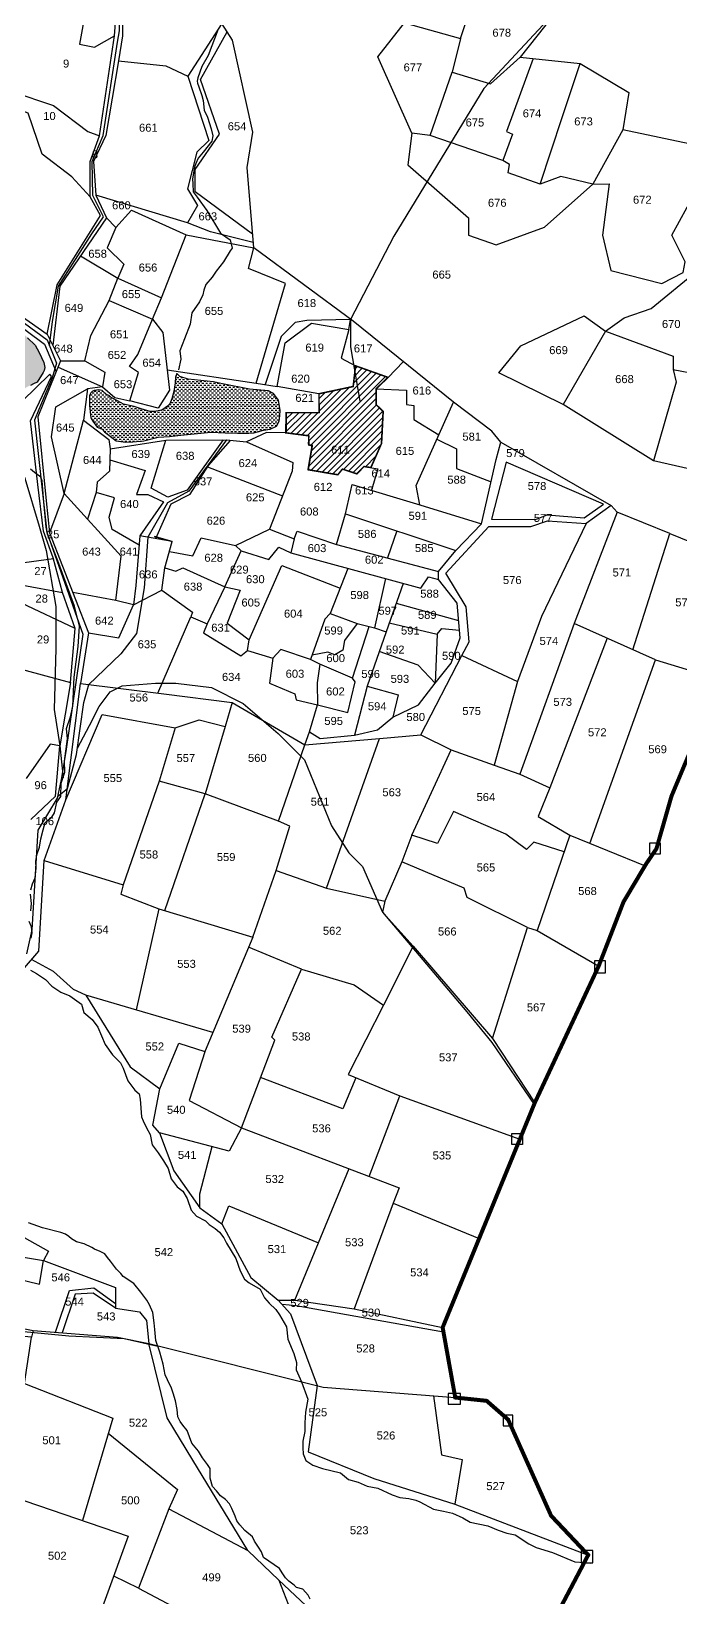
# Model space of a CAD drawing. Header units: inches. Extents: x 201585 to 225365, y 1598878 to 1613111.
# Drawn here: x 209492 to 210791, y 1607936 to 1611067 of the extents above; entities that cross this region are included whole.
import ezdxf

# ---------------------------------------------------------------- set-up
doc = ezdxf.new("R2010")
doc.units = ezdxf.units.IN
doc.header["$LTSCALE"] = 15
doc.header["$MEASUREMENT"] = 0
doc.linetypes.add('DASHED2', pattern=[0.375, 0.25, -0.125])
for name, color, linetype in [('PLOT', 7, 'Continuous'), ('PLOTS NO', 7, 'Continuous'), ('ROAD', 1, 'Continuous'), ('ROADS', 1, 'Continuous'), ('STREAM', 4, 'Continuous'), ('TANKS', 4, 'Continuous'), ('VILLAGE BOUNDARY STONES', 1, 'Continuous'), ('VILLAGE BOUNDRY', 5, 'Continuous')]:
    doc.layers.add(name, color=color, linetype=linetype)
doc.styles.get("Standard").update_dxf_attribs({"font": 'arial.ttf'})
pattern_1 = [(0.05631, (209817.5645, 1606556.82), (3.8457085, 3.8532744), [3.849493, -3.849493])]

msp = doc.modelspace()

# ---------------------------------------------------------------- hatches: boundary and pattern name
at = {"layer": 'ROAD'}
h = msp.add_hatch(dxfattribs=at)
h.set_pattern_fill('ANSI31', color=30, scale=71.857208, angle=0.056305179)
h.paths.add_polyline_path([(210205.4, 1610375.7), (210140.4, 1610398.8), (210135.6, 1610357.5), (210067.2, 1610343), (210067.3, 1610305.2), (210001.4, 1610305.1), (210001, 1610264.9), (210046.7, 1610259), (210046.8, 1610240.7), (210053.6, 1610239.6), (210045.4, 1610191.2), (210104.9, 1610181.1), (210114.1, 1610192.4), (210143.1, 1610182.9), (210157.2, 1610197.6), (210171.2, 1610195.4), (210192.5, 1610243.9), (210195.7, 1610307.5), (210181.7, 1610321.2), (210181.7, 1610353.1)])
at = {"layer": 'TANKS'}
h = msp.add_hatch(dxfattribs=at)
h.set_pattern_fill('DASH', color=256, scale=30.795946, angle=0.0563)
h.set_pattern_definition(pattern_1)
h.paths.add_polyline_path([(209361.9, 1610552.7), (209383.8, 1610531.1), (209391.8, 1610521.9), (209397.9, 1610517), (209423.5, 1610500.7), (209448.8, 1610480.9), (209476.7, 1610462.7), (209484.4, 1610455), (209499.4, 1610440.2), (209507.9, 1610425.4), (209517, 1610405.5), (209518.9, 1610395.6), (209517.7, 1610389.6), (209515.6, 1610385.8), (209503.5, 1610365.9), (209496.6, 1610362.9), (209490, 1610359.8), (209482.6, 1610356), (209471.6, 1610348.3), (209465, 1610345.8), (209457, 1610345.2), (209425.1, 1610339.7), (209402, 1610346.3), (209380.6, 1610351.5), (209358.3, 1610364.9), (209340.6, 1610378.1), (209327.1, 1610403.4), (209313.3, 1610432.2), (209306.4, 1610450), (209307.2, 1610478), (209308.6, 1610496.2), (209315.1, 1610508.8), (209323.4, 1610520.9), (209341.8, 1610541.4), (209349, 1610546.6), (209353.9, 1610550.5)])
h.paths.add_polyline_path([(209263.1, 1610493.6), (209270.7, 1610500.7), (209281.9, 1610513.3), (209288.6, 1610528.2), (209291.4, 1610544.5), (209291.2, 1610574.4), (209288.4, 1610584.1), (209283.1, 1610596), (209271.6, 1610609.9), (209259.6, 1610622.2), (209233, 1610639.1), (209205.6, 1610656.1), (209179.2, 1610672.3), (209156.6, 1610684.4), (209096.6, 1610714.4), (209064.3, 1610735), (209026, 1610756.7), (209003.8, 1610770.6), (208980.7, 1610786.9), (208969.9, 1610794.1), (208961.1, 1610796.7), (208951.2, 1610796.2), (208940.1, 1610793.9), (208934.3, 1610789.7), (208932.7, 1610786), (208931.7, 1610779.1), (208932.8, 1610767.7), (208936.3, 1610760.3), (208941.1, 1610752.5), (208945.1, 1610746), (208957.4, 1610726.4), (208964.7, 1610716.3), (208978.5, 1610709.8), (208983.9, 1610707), (208994.3, 1610705.9), (209007.6, 1610705.1), (209028.4, 1610706.2), (209060.9, 1610704), (209077.8, 1610700.1), (209097.8, 1610684), (209111.4, 1610665.5), (209127.2, 1610642.7), (209144.8, 1610622.5), (209151.3, 1610607), (209153.8, 1610585.9), (209153, 1610560.3), (209152.5, 1610545.9), (209157.3, 1610530.4), (209159.3, 1610527.3), (209164.1, 1610515.9), (209176.5, 1610506.9), (209183.5, 1610503.2), (209197.4, 1610499), (209219.9, 1610497.6), (209229.8, 1610497.1), (209249, 1610496)])
h.paths.add_polyline_path([(208859.2, 1610863.5), (208854.8, 1610848), (208860.6, 1610834.4), (208867.6, 1610818.1), (208871.7, 1610810.1), (208879, 1610802.3), (208891.1, 1610794.4), (208901.4, 1610792), (208917.2, 1610798.8), (208922.1, 1610815.2), (208923.5, 1610825.5), (208916.8, 1610832.3), (208895.5, 1610844.2), (208880.6, 1610855.6), (208872.2, 1610862)])
h = msp.add_hatch(dxfattribs=at)
h.set_pattern_fill('DASH', color=256, scale=30.795946, angle=0.0563)
h.set_pattern_definition(pattern_1)
h.paths.add_polyline_path([(209633.5, 1610349.5), (209627.2, 1610351.1), (209617.7, 1610349.7), (209613.6, 1610347.7), (209611, 1610344.7), (209608.3, 1610339.7), (209608.5, 1610321.7), (209608.5, 1610319.2), (209611.1, 1610294.7), (209615.2, 1610288.5), (209623.4, 1610276.5), (209633.7, 1610272.1), (209638.6, 1610266.9), (209661.5, 1610249.1), (209680.6, 1610246.5), (209694.8, 1610246.7), (209717.3, 1610248.9), (209745.8, 1610256.5), (209768.6, 1610257.8), (209790.8, 1610260.4), (209811, 1610262.3), (209851.1, 1610266), (209879.6, 1610265), (209904.1, 1610264.5), (209926.7, 1610264.5), (209936.8, 1610265.1), (209956.3, 1610270.1), (209969.4, 1610272.5), (209982.1, 1610278.5), (209987.9, 1610288.5), (209989.2, 1610299.3), (209989.9, 1610309.8), (209986.5, 1610330), (209976.2, 1610343.2), (209966.2, 1610348.9), (209928.3, 1610352.1), (209874, 1610362.8), (209856.3, 1610366.7), (209805.4, 1610371.9), (209789.1, 1610377.2), (209783.3, 1610383.2), (209780.1, 1610376.1), (209779.9, 1610364.8), (209777, 1610347.2), (209773.3, 1610333), (209769.1, 1610322.9), (209764.1, 1610317.9), (209752.9, 1610310.5), (209737.4, 1610307.3), (209729.7, 1610307.3), (209711.8, 1610312.8), (209697.9, 1610317.3), (209676.2, 1610322.5), (209671.8, 1610324.9), (209653, 1610335), (209652, 1610335.1), (209648.4, 1610338.8), (209642.6, 1610341.6)])

# ---------------------------------------------------------------- linework, layer by layer
at = {"layer": 'PLOT'}
for points in [[(209523.7, 1610462), (209543.4, 1610560.9), (209630.6, 1610699.6), (209609.6, 1610736.6), (209609.5, 1610807.6), (209628.5, 1610858.8), (209658.6, 1611058.7), (209671.7, 1611230.4)], [(209684.6, 1611209.8), (209674.5, 1611128.1), (209674.6, 1611058.8), (209666.2, 1611008.6), (209641.3, 1610859.4), (209616.5, 1610807.1), (209620.8, 1610739.8), (209642.3, 1610694.7), (209549.3, 1610558.1), (209535, 1610439.6)], [(209501.7, 1611147.7), (209602.5, 1611118.9), (209588.1, 1611041.7), (209618.5, 1611036.1), (209658.6, 1611058.7)], [(210350.3, 1611052.9), (210374.9, 1611126.8), (210551.7, 1611119), (210469.9, 1611016)], [(209463.6, 1611063.5), (209464.9, 1611034.6), (209474.7, 1611032.2), (209452.8, 1610946.9), (209536.6, 1610919.2), (209605.3, 1610867.5), (209628.5, 1610858.8)], [(209873.1, 1611083.3), (209805.3, 1610978), (209847.2, 1610849.3), (209822.7, 1610825.7), (209804.3, 1610752.8), (209824.6, 1610719.5), (209804.2, 1610684.9)], [(209934.5, 1610662), (209819.7, 1610746.7), (209819.6, 1610791.5), (209868.6, 1610861.6), (209830.6, 1610971.3), (209883.7, 1611066.5)], [(210039.1, 1609641), (210048.1, 1609667.1), (210069.6, 1609653.8), (210138.3, 1609660.6), (210184.4, 1609670.9), (210215, 1609696.5), (210266, 1609720.9), (210299.3, 1609764.6), (210331.6, 1609804.7), (210349.8, 1609854.9), (210343.5, 1609924.5), (210306.5, 1609971.7), (210306.5, 1609987.4), (210340.8, 1610029.7), (210392.3, 1610082.8), (210421.4, 1610211.3), (210431.2, 1610246.2), (210413.2, 1610268.1), (210336.4, 1610326.2), (210135.3, 1610488), (209936.7, 1610635), (209923.6, 1610795), (209935, 1610865.6), (209894.3, 1611049.8), (209873.1, 1611083.3)], [(210252.9, 1610864), (210184.9, 1611016.3), (210238.2, 1611084.8), (210350.3, 1611052.9), (210333.3, 1610985.9)], [(209666.2, 1611008.6), (209761.2, 1610998.3), (209805.3, 1610978)], [(210289.3, 1610859.5), (210333.3, 1610985.9), (210410.5, 1610962.6), (210469.9, 1611016), (210589.8, 1611003.5)], [(210495.8, 1611013.3), (210442.2, 1610867), (210454.5, 1610861.6), (210435.2, 1610809.5)], [(210615.1, 1610762.3), (210550.9, 1610777.2), (210509.7, 1610762.1), (210553.8, 1610895.1), (210589.8, 1611003.5), (210687.2, 1610945.2), (210674.8, 1610870.4)], [(209609.6, 1610736.6), (209573, 1610776.8), (209513.5, 1610821.8), (209485.5, 1610904.1), (209383.6, 1610942.3)], [(210509.7, 1610762.1), (210445.5, 1610784.4), (210448.6, 1610801.6), (210435.2, 1610809.5), (210289.3, 1610859.5), (210252.9, 1610864), (210245.1, 1610800.5), (210366.2, 1610694.6), (210366.2, 1610660.2), (210421.5, 1610641), (210518.5, 1610675.8), (210615.1, 1610762.3)], [(210820.5, 1610839.7), (210674.8, 1610870.4), (210615.1, 1610762.3), (210647.7, 1610762.8), (210634.6, 1610660.3), (210651, 1610589.4), (210752.7, 1610563.2), (210795.4, 1610585.3), (210799.9, 1610606.9), (210772.7, 1610660), (210818.9, 1610743.7), (210845.3, 1610833.9)], [(209935.9, 1610645.6), (209850.5, 1610666.9), (209804.2, 1610684.9), (209620.8, 1610739.8)], [(209158.1, 1610701.9), (209277.7, 1610631.4), (209354.4, 1610580.4), (209523.7, 1610462), (209550.5, 1610408.5), (209504.8, 1610296.9), (209521.6, 1610129), (209528, 1610065.3), (209606, 1609865.3), (209590.6, 1609764.1)], [(209642.3, 1610694.7), (209660.9, 1610675.4), (209692.4, 1610710.1), (209801.6, 1610661)], [(209550.5, 1610408.5), (209599.1, 1610409.1), (209610.8, 1610459.7), (209647.5, 1610529.3), (209734, 1610492.2), (209752.2, 1610534.7), (209801.6, 1610661), (209936.7, 1610635)], [(209660.9, 1610675.4), (209643.7, 1610634.6), (209676.8, 1610602.1), (209665.2, 1610574.1)], [(209763.4, 1610391), (209941.4, 1610364), (210000.2, 1610563.4), (209926.4, 1610593.5), (209936.7, 1610635)], [(209590.5, 1610618.7), (209665.2, 1610574.1), (209752.2, 1610534.7)], [(209344.7, 1610570.5), (209518.6, 1610442.4), (209541.6, 1610386.7)], [(209647.5, 1610529.3), (209665.2, 1610574.1)], [(210640.5, 1610468.2), (210677.8, 1610495.1), (210731.9, 1610513.1), (210824.1, 1610589.2)], [(209599.1, 1610409.1), (209639.3, 1610386.2), (209634.1, 1610357.1), (209659.2, 1610335.8), (209689, 1610328.8), (209706.5, 1610385.4), (209688.6, 1610397.2), (209705.1, 1610421.6), (209734, 1610492.2)], [(209734, 1610492.2), (209754.7, 1610465.6), (209768.2, 1610350.4), (209745.4, 1610314.5), (209689, 1610328.8)], [(209941.4, 1610364), (209983.7, 1610357.6), (209999.4, 1610444.9), (210052, 1610484.3), (210127.2, 1610471.7), (210130.5, 1610491.5)], [(210127.2, 1610471.7), (210111.8, 1610414.2), (210140.4, 1610398.8), (210205.4, 1610375.7), (210235.8, 1610407.1)], [(210897.9, 1610172.1), (210736.6, 1610209.1), (210555.7, 1610321.2), (210427, 1610384.7), (210470.9, 1610438.9), (210597.7, 1610498.7), (210640.5, 1610468.2), (210775.7, 1610418.2), (210775.7, 1610391.6), (210873, 1610373)], [(210640.5, 1610468.2), (210555.7, 1610321.2)], [(209579.4, 1609873.9), (209554.6, 1609945.7), (209535.8, 1610015.3), (209516.3, 1610068.5), (209505.3, 1610161.4), (209490.2, 1610288.6), (209532.1, 1610377.8), (209529, 1610382.4), (209473.7, 1610327.9), (209418, 1610318.3), (209335.3, 1610346.2)], [(209545.4, 1610396), (209634.1, 1610357.1), (209604.3, 1610352.9)], [(210140.4, 1610398.8), (210135.6, 1610357.5), (210067.2, 1610343), (209983.7, 1610357.6)], [(210171.2, 1610195.4), (210192.5, 1610243.9), (210195.7, 1610307.5), (210181.7, 1610321.2), (210181.7, 1610353.1), (210205.4, 1610375.7)], [(210775.7, 1610391.6), (210781.9, 1610366), (210736.6, 1610209.1)], [(209557.5, 1610143.4), (209532.6, 1610256.9), (209540.7, 1610317), (209604.3, 1610352.9), (209596.2, 1610290.3), (209647.3, 1610251.3), (209649.4, 1610233.2), (209760.8, 1610250.5), (209882.1, 1610250.6), (209922.3, 1610246.9), (210015.1, 1610205.9), (210013.3, 1610188), (209968.1, 1610072.1), (210017.6, 1610052.8), (210023.7, 1610068.3), (210102.4, 1610042), (210120.6, 1610102.8), (210133.6, 1610161.8), (210269.1, 1610120.8), (210261.4, 1610159.5), (210336.4, 1610326.2)], [(210067.2, 1610343), (210067.3, 1610305.2), (210001.4, 1610305.1), (210001.4, 1610264.9), (209962, 1610265.3), (209922.3, 1610246.9)], [(210181.7, 1610353.1), (210242.5, 1610350.4), (210242.5, 1610321.8), (210256.9, 1610319.2), (210256.9, 1610291.8), (210307, 1610261)], [(209557.5, 1610143.4), (209596.2, 1610290.3)], [(209875.8, 1610250.6), (209803.4, 1610150.6), (209765.1, 1610136.6), (209731.7, 1610154.1), (209760.8, 1610250.5)], [(209741.3, 1610053.4), (209771.7, 1610123), (209809.7, 1610142.3), (209846.4, 1610199.7), (209890.3, 1610249.8)], [(210001.4, 1610264.9), (210046.7, 1610259), (210045.9, 1610243.1), (210053.4, 1610238.4), (210045.4, 1610191.2), (210104.9, 1610181.1), (210114.1, 1610192.4), (210143.1, 1610182.9), (210157.2, 1610197.6), (210185.2, 1610193.2), (210172.2, 1610150.1)], [(210303.1, 1610252.1), (210342.2, 1610233.2), (210342.2, 1610193.5), (210411.3, 1610166.7)], [(209649.4, 1610233.2), (209648.3, 1610188.2), (209623.7, 1610166.2), (209621.6, 1610145.4)], [(210431.2, 1610246.2), (210651.4, 1610119.6)], [(209648.9, 1610210.7), (209719.6, 1610189.5), (209702, 1610141.8), (209724.9, 1610141.7), (209756.4, 1610126.7), (209709.1, 1610059.2)], [(209844.6, 1610197), (209994, 1610138.7)], [(210441.5, 1610206.4), (210412.2, 1610092.3), (210500.2, 1610091.8), (210523.7, 1610100.8), (210597.9, 1610094.7), (210636.3, 1610122), (210441.5, 1610206.4)], [(209661.2, 1609929.5), (209671.8, 1610018.3), (209557.5, 1610143.4), (209528, 1610065.3)], [(209707.7, 1610040.3), (209653.6, 1610071.4), (209647.7, 1610096.3), (209658.6, 1610135), (209621.6, 1610145.4), (209604.3, 1610092.2)], [(210120.6, 1610102.8), (210340.8, 1610029.7)], [(210269.1, 1610120.8), (210392.3, 1610082.8)], [(210663.8, 1610106), (210651.4, 1610119.6), (210601.6, 1610083.8), (210512.4, 1609897.7), (210464.2, 1609767.6), (210417.9, 1609600.6)], [(210768.7, 1610063.7), (210663.8, 1610106), (210577.9, 1609883.7)], [(210695.1, 1609831.3), (210768.7, 1610063.7), (210836.4, 1610036.4), (210911.4, 1610099)], [(209900, 1610039.9), (209968.1, 1610072.1)], [(210222.8, 1610068.9), (210204.4, 1610014.7)], [(210353.2, 1609820.1), (210367.3, 1609847.4), (210361.5, 1609917.3), (210321.2, 1609984.5), (210407.2, 1610077.7), (210491.1, 1610077.8), (210524.3, 1610089), (210601.6, 1610083.8)], [(209759, 1609995.3), (209773.5, 1610047.7), (209738.5, 1610057.4), (209773.5, 1610047.7), (209709.1, 1610059.2), (209701.3, 1609959.4), (209696.2, 1609920.9)], [(209768.1, 1610028), (209814.8, 1610018.7), (209831.5, 1610054.7), (209900, 1610039.9), (209911.4, 1610028.9)], [(209879.3, 1609957.2), (209911.4, 1610028.9), (209966.8, 1610011.8), (209986.8, 1610036.3), (210010.9, 1610025.1)], [(210017.6, 1610052.8), (210010.9, 1610025.1), (210270.9, 1609954.2), (210286.5, 1609976.9), (210306.5, 1609971.7)], [(210102.4, 1610042), (210306.5, 1609987.4)], [(209477.7, 1610005.9), (209536.2, 1610013.5)], [(209924.3, 1609830), (209927.5, 1609851), (209992.9, 1609999.8), (210109.4, 1609954.5)], [(209753, 1609950.5), (209759, 1609995.3), (209781.2, 1609988.3), (209795.3, 1609994.9), (209879.3, 1609957.2), (209843.7, 1609883)], [(210124.8, 1609994), (210089.6, 1609903.5), (210078.8, 1609892.6), (210050.3, 1609811.9)], [(210200.3, 1609973.4), (210178.1, 1609875)], [(209474.8, 1609960.2), (209554.6, 1609945.7)], [(209606, 1609865.3), (209666.9, 1609854.8), (209696.2, 1609920.9), (209661.2, 1609929.5), (209574.8, 1609945.4)], [(209696.2, 1609920.9), (209753, 1609950.5), (209814.1, 1609906.7), (209810.9, 1609897.1)], [(209879.3, 1609957.2), (209909.6, 1609950.1), (209883.6, 1609884.3), (209927.5, 1609851)], [(210235.6, 1609963.8), (210201.7, 1609867.4), (210163.5, 1609758.5), (210138.3, 1609660.6)], [(209570.6, 1609765.7), (209579.4, 1609873.9), (209472.4, 1609924.1), (209460.3, 1609881), (209448.3, 1609798.6)], [(210221.7, 1609924.2), (210346.6, 1609889.7)], [(209745.2, 1609744.6), (209810.9, 1609897.1), (209843.7, 1609883), (209836.1, 1609865.3), (209910.9, 1609819), (209924.3, 1609830), (209975.2, 1609814.6)], [(210143.7, 1609884), (210118.3, 1609850.1), (210115.2, 1609830.5), (210099, 1609821.1), (210084.9, 1609826.3), (210053.3, 1609820.4)], [(210089.6, 1609903.5), (210143.7, 1609884), (210178.1, 1609875), (210201.5, 1609866.8)], [(210134.4, 1609774.7), (210167.6, 1609877.7)], [(210207.9, 1609884.9), (210303.8, 1609862.2), (210312.7, 1609873.6), (210348.4, 1609870.3)], [(210740.2, 1609811.2), (210577.9, 1609883.7), (210468.8, 1609582.5)], [(209261.8, 1609848.9), (209570.6, 1609765.7), (209549.3, 1609639.3), (209529.5, 1609642.6), (209481.4, 1609574.2)], [(210303.8, 1609862.2), (210299.3, 1609764.6)], [(210643.8, 1609854.3), (210529, 1609555.4)], [(210069.1, 1609802.3), (210050.3, 1609811.9), (209991.1, 1609832), (209975.2, 1609814.6), (209968, 1609764.3), (210018.7, 1609743.3), (210021.5, 1609731.4), (210064.4, 1609721.5)], [(210299.3, 1609764.6), (210265.6, 1609800.4), (210187.8, 1609827.8)], [(210271.1, 1609661.2), (210353.2, 1609820.1), (210464.2, 1609767.6)], [(210609, 1609444.3), (210740.2, 1609811.2), (210856.4, 1609776.1)], [(210048.1, 1609667.1), (210064.4, 1609721.5), (210124.8, 1609706.1), (210139.3, 1609767), (210134.4, 1609774.7), (210069.1, 1609802.3), (210063.5, 1609765.2), (210064.4, 1609721.5)], [(209561.2, 1609531.5), (209590.6, 1609764.1), (209756.7, 1609743.1), (209893.8, 1609725.8), (209879.7, 1609677.6)], [(210163.5, 1609758.5), (210225.9, 1609741.3), (210215, 1609696.5)], [(209893.8, 1609725.8), (210039.1, 1609641)], [(209517.8, 1609409.7), (209561.2, 1609531.5), (209633.6, 1609701.9), (209779.9, 1609675.2), (209747.9, 1609568.5), (209675.4, 1609361.6)], [(209779.9, 1609675.2), (209827.6, 1609691.5), (209879.7, 1609677.6), (209839.4, 1609543.1)], [(210082.6, 1609354.7), (210188, 1609653.6), (210271.1, 1609661.2), (210331.6, 1609631.3), (210417.9, 1609600.6), (210468.8, 1609582.5), (210529, 1609555.4), (210505.3, 1609498.1), (210568.7, 1609460.7), (210719.3, 1609399.5)], [(209491.2, 1609491.9), (209540.6, 1609538.5), (209549.3, 1609639.3)], [(209986, 1609488.4), (210039.1, 1609641), (210188, 1609653.6)], [(210557.3, 1609427.2), (210496.8, 1609446.6), (210482.3, 1609431.8), (210441, 1609462.4), (210336, 1609508.2), (210304, 1609443.8), (210253.1, 1609460.6), (210331.6, 1609631.3)], [(209759, 1609310), (209839.4, 1609543.1), (209747.9, 1609568.5)], [(209934.7, 1609256.8), (209981.8, 1609390.2), (210009.1, 1609478.9), (209986, 1609488.4), (209839.4, 1609543.1)], [(210253.1, 1609460.6), (210232.8, 1609407.6)], [(210568.7, 1609460.7), (210503.8, 1609269.8)], [(209244.6, 1608559.2), (209249.6, 1608625.8), (209256.8, 1608752.1), (209400, 1609105.4), (209506.7, 1609228.9), (209517.8, 1609409.7), (209675.4, 1609361.6), (209671.2, 1609342.8), (209746.7, 1609313.7), (209934.7, 1609256.8), (209839.4, 1609029.3), (209807.7, 1608930.2), (209912.1, 1608875.7), (209887.9, 1608829.2), (209748.5, 1608865.8), (209735, 1608880.9), (209748.7, 1608953.6), (209787, 1609044.8), (209839, 1609028.2)], [(210484.2, 1609276), (210363.3, 1609336.2), (210357.3, 1609354.5), (210232.8, 1609407.6), (210199, 1609328.5)], [(209981.8, 1609390.2), (210082.6, 1609354.7), (210199.2, 1609328.5), (210194, 1609306.9), (210255.5, 1609238.5), (210196, 1609120.6)], [(209746.7, 1609313.7), (209701.9, 1609111.3)], [(210414.1, 1609054), (210484.2, 1609276), (210503.8, 1609269.8), (210626.7, 1609199.1)], [(209912.1, 1608875.7), (209978.8, 1609051.1), (209972.9, 1609057), (210032.2, 1609192.6), (209926.4, 1609237)], [(210255.5, 1609238.5), (210414.1, 1609054), (210498.9, 1608925.7)], [(209854.9, 1609066.5), (209600.8, 1609141), (209576.2, 1609152.1), (209536.1, 1609188), (209492.1, 1609212)], [(210032.2, 1609192.6), (210137.5, 1609161.7), (210196, 1609120.6), (210125.7, 1608982), (210228.8, 1608939.5)], [(209600.8, 1609141), (209689.9, 1608997.5), (209748.7, 1608953.6)], [(210140.8, 1608975.8), (210114.9, 1608913.4), (209950.2, 1608976)], [(210167.9, 1608778.5), (210228.8, 1608939.5), (210469.1, 1608853.2)], [(209912.1, 1608875.7), (210227.3, 1608756), (210215.6, 1608725.1), (210387.7, 1608654.6)], [(209748.5, 1608865.8), (209776.8, 1608789.7), (209829.2, 1608715.6), (209872.9, 1608684), (209931.3, 1608576.7), (209985.6, 1608531.4), (210010.4, 1608503.9), (210063.7, 1608360.3)], [(209829.2, 1608715.6), (209829.2, 1608743.9), (209853.9, 1608838.1)], [(209276.9, 1608801.6), (209390.3, 1608704.8), (209526.4, 1608629), (209516, 1608610.2), (209660.1, 1608556.4), (209660.2, 1608515.4), (209708.5, 1608508), (209722.4, 1608490.5), (209727.3, 1608444.2)], [(210019, 1608531.4), (210127.3, 1608794)], [(209872.9, 1608684), (209887.1, 1608719.9), (210066.3, 1608646)], [(210215.6, 1608725.1), (210137.8, 1608513.6)], [(209390.3, 1608704.8), (209384, 1608632.2), (209516, 1608610.2)], [(209249.6, 1608625.5), (209508.2, 1608563.3), (209516, 1608610.2)], [(209540.2, 1608466.9), (209568.3, 1608550.4), (209616.9, 1608555.5), (209660.1, 1608524.4)], [(209660.2, 1608515.4), (209615.8, 1608544.9), (209579.9, 1608543.1), (209553.9, 1608465.9)], [(209985.6, 1608531.4), (210019, 1608531.4), (210137.8, 1608513.6), (210314.6, 1608476.5)], [(209993.3, 1608522.8), (210021.6, 1608520.7), (210316.2, 1608467.6)], [(209390.9, 1608491.4), (209495.7, 1608470.5), (209492.6, 1608457.4), (209400.8, 1608465.1)], [(209495.7, 1608470.5), (209664.1, 1608457.1), (209727.3, 1608444.2), (210075.4, 1608357.3), (210339.8, 1608336.5)], [(209421.8, 1608180), (209452.1, 1608255.9), (209478.5, 1608364.5), (209492.6, 1608457.4)], [(209924.9, 1608030.6), (209814.7, 1608211.5), (209763.4, 1608295.8), (209727.3, 1608444.2)], [(209478.5, 1608364.5), (209654.7, 1608295.1), (209594.4, 1608090.8)], [(210063.7, 1608360.3), (210045.5, 1608228), (210176.7, 1608174.5), (210339.1, 1608123)], [(210296.3, 1608339.9), (210312.2, 1608221.8), (210353.7, 1608212.6), (210339.1, 1608123), (210605.7, 1608021.7)], [(209645.8, 1608265.2), (209784.4, 1608152.9), (209767, 1608113.9), (209706.1, 1607955.6), (209656.8, 1607979.6)], [(209453.8, 1608138.8), (209685.7, 1608059.6), (209596.6, 1607813.7)], [(209767, 1608113.9), (209924.9, 1608030.6), (209987.1, 1607971.1)], [(210412.6, 1607808.6), (210232.5, 1607849.3), (210127.9, 1607839.3), (209987.1, 1607971.1), (210005.5, 1607923.7), (209933.1, 1607808.8), (209976, 1607761.2), (210027.4, 1607735.1)], [(209706.1, 1607955.6), (209843.6, 1607882.5), (209933.1, 1607808.8)]]:
    msp.add_lwpolyline(points, dxfattribs=at)
at = {"layer": 'ROAD'}
for points in [[(209528.4, 1610438.6), (209534.6, 1610487.3), (209546.6, 1610558.3), (209612.7, 1610662.7), (209636.3, 1610696.8), (209615.1, 1610739.4), (209613.4, 1610807.3), (209635.4, 1610859.3), (209664.6, 1611045.6), (209668.3, 1611068.8), (209669.7, 1611137.1), (209678.5, 1611219.5), (209683.2, 1611238.7)], [(210551.7, 1611119), (210397, 1610953.3), (210216.8, 1610658.2), (210130.5, 1610491.5), (210130.6, 1610437), (210148.9, 1610328.5)], [(209374.4, 1610559.9), (209523.5, 1610450.7), (209542.3, 1610404.3), (209533.4, 1610374.8), (209506.8, 1610311.5), (209498, 1610290.5), (209523.1, 1610066.3), (209594.9, 1609862.4), (209560.8, 1609627.7), (209551.9, 1609572.1), (209543.5, 1609534.8), (209504.7, 1609470.9), (209493.1, 1609271.4), (209482, 1609223.2)], [(209212.7, 1610489.1), (209273.2, 1610392.1), (209330.7, 1610328.4), (209417.5, 1610312.6), (209479.1, 1610174.3), (209507.4, 1610078), (209521.6, 1610029.5), (209541, 1609917.6), (209541.1, 1609833.8), (209537.4, 1609711.8), (209549.3, 1609639.3), (209555.4, 1609575.5)], [(210130.5, 1610491.5), (210043.2, 1610489.6), (210019.5, 1610485.3), (209991.4, 1610457.7), (209959.8, 1610361.3)], [(209882.1, 1610250.6), (209806.8, 1610148), (209764.4, 1610125.2), (209725, 1610056.3), (209717.6, 1609955.2), (209702.2, 1609863.7), (209671.2, 1609822.9), (209606.6, 1609761.3)], [(209544.2, 1609538), (209564.1, 1609554), (209582.6, 1609622.2), (209597, 1609726.1), (209607.3, 1609762)]]:
    msp.add_lwpolyline(points, dxfattribs=at)
at = {"layer": 'ROAD', "color": 30, "const_width": 3.08}
msp.add_lwpolyline([(210205.4, 1610375.7), (210140.4, 1610398.8), (210135.6, 1610357.5), (210067.2, 1610343), (210067.3, 1610305.2), (210001.4, 1610305.1), (210001, 1610264.9), (210046.7, 1610259), (210046.8, 1610240.7), (210053.6, 1610239.6), (210045.4, 1610191.2), (210104.9, 1610181.1), (210114.1, 1610192.4), (210143.1, 1610182.9), (210157.2, 1610197.6), (210171.2, 1610195.4), (210192.5, 1610243.9), (210195.7, 1610307.5), (210181.7, 1610321.2), (210181.7, 1610353.1)], close=True, dxfattribs=at)
at = {"layer": 'ROADS'}
msp.add_lwpolyline([(209584.3, 1609634.3), (209608, 1609680), (209627.8, 1609718.1), (209649.6, 1609747.1), (209673.6, 1609759), (209740.5, 1609764.3), (209781.1, 1609764.4), (209852, 1609755.9), (209915.5, 1609723.8), (209985.9, 1609663.8), (210038, 1609611.1), (210092.4, 1609479.6), (210127.1, 1609425), (210154.3, 1609398), (210194, 1609306.9), (210363, 1609107.4), (210412.9, 1609046.1), (210497.4, 1608922.2)], dxfattribs=at)
at = {"layer": 'STREAM'}
for points in [[(209865.7, 1611071.9), (209845.7, 1611019.3), (209833, 1610997.2), (209824.8, 1610974.8), (209823.9, 1610968.1), (209824.4, 1610964.1), (209827, 1610956.8), (209833.1, 1610939.2), (209835.9, 1610929.3), (209837.7, 1610909.7), (209844.6, 1610896.2), (209851.5, 1610872.5), (209854.9, 1610858.7), (209853.2, 1610848.1), (209835.4, 1610826), (209825.9, 1610814.2), (209821.2, 1610803.5), (209818.3, 1610795.9), (209814.6, 1610772.9), (209815.3, 1610762.7), (209815.5, 1610746.6), (209823.4, 1610736.2), (209843, 1610709.6), (209870.5, 1610663.9), (209889.9, 1610650.6), (209893.4, 1610633.9), (209889.8, 1610628.8), (209876.3, 1610606.8), (209861.9, 1610587.9), (209853.9, 1610576.2), (209840.9, 1610561.3), (209837, 1610550), (209835.3, 1610540.5), (209828.2, 1610526.8), (209813, 1610504.8), (209809.8, 1610481.9), (209798.3, 1610452.6), (209788.7, 1610429), (209790.7, 1610412.3), (209786.4, 1610391.1)], [(209484.4, 1610455), (209499.4, 1610440.2), (209507.9, 1610425.4), (209517, 1610405.5), (209518.9, 1610395.6), (209517.7, 1610389.6), (209515.6, 1610385.8), (209503.5, 1610365.9), (209496.6, 1610362.9), (209490, 1610359.8)], [(209490.7, 1609351.6), (209494.1, 1609363.1), (209499.9, 1609375.4), (209501.4, 1609394.5), (209500.9, 1609407.9), (209502.8, 1609421.4), (209508.1, 1609436.8), (209511.3, 1609453.2), (209515.8, 1609471.3), (209519.8, 1609486.2), (209533, 1609496.8), (209538, 1609505.1), (209542.9, 1609526.3), (209550.9, 1609538), (209551.8, 1609564.7), (209559.1, 1609586.4), (209558, 1609608.8), (209564.5, 1609653.2), (209562.5, 1609673.9), (209570.4, 1609697.4), (209574.9, 1609718.6), (209577.4, 1609776.4), (209585.8, 1609838.1), (209588.5, 1609878.5), (209578, 1609918.4), (209564, 1609956.3), (209546.7, 1610004), (209524.6, 1610062.3), (209521.6, 1610076.5), (209516.3, 1610134.4), (209513.5, 1610169), (209511, 1610176.2), (209498, 1610185.7), (209490.3, 1610192.4)], [(209490.9, 1609309.5), (209492.4, 1609323.8), (209490.2, 1609343)], [(209491.8, 1609254.6), (209493.8, 1609265.5), (209492.4, 1609277.4), (209487.5, 1609288.2)], [(209490.6, 1609190.9), (209502.4, 1609184.3), (209520.6, 1609171.9), (209533.1, 1609159.1), (209551.2, 1609146.6), (209569.3, 1609139.4), (209592, 1609122.6), (209596.9, 1609106.2), (209613.4, 1609092.1), (209624.9, 1609076.7), (209639.7, 1609042), (209654.4, 1609021.3), (209670.5, 1609005.6), (209675.7, 1608994.7), (209685.2, 1608969.6), (209698.9, 1608951), (209707.8, 1608943.7), (209709.6, 1608932.7), (209712.1, 1608897.6), (209715.4, 1608889.3), (209722.1, 1608875.3), (209729.4, 1608862.2), (209733.4, 1608841.4), (209745.5, 1608825.8), (209756.3, 1608809.8), (209765.8, 1608794.3), (209771.8, 1608773.5), (209783.7, 1608757.5), (209795, 1608748.7), (209803.6, 1608734.2), (209811.8, 1608711.2), (209822.1, 1608699), (209840, 1608689.4), (209847.8, 1608682.2), (209859.4, 1608674.6), (209868.4, 1608666.9), (209877, 1608656), (209882.5, 1608644.8), (209901.3, 1608614.1), (209909.5, 1608589.5), (209918.1, 1608573.2), (209927.8, 1608565.9), (209949.5, 1608553.1), (209958.1, 1608535.7), (209967.8, 1608525.2), (209981.1, 1608512.5), (209988.6, 1608501.8), (210002, 1608478.1), (210005.1, 1608453.1), (210017, 1608424.4), (210022.1, 1608406.2), (210021.7, 1608391.7), (210032.6, 1608368.1), (210045.2, 1608333.3), (210040.3, 1608307.2), (210038.7, 1608286), (210038.7, 1608268.6), (210035, 1608249.1), (210035, 1608236.1), (210035.7, 1608223.8), (210041.1, 1608210.6), (210055.1, 1608201), (210074.6, 1608194.6), (210110.1, 1608186.1), (210126.5, 1608172.8), (210145.6, 1608167), (210163.7, 1608159.2), (210185.1, 1608155.3), (210213.3, 1608141.9), (210228.7, 1608136.9), (210247, 1608134.5), (210261.1, 1608131.6), (210268.8, 1608128.3), (210296.5, 1608113.2), (210316.5, 1608109.5), (210334.6, 1608105.2), (210355.1, 1608096.1), (210369.6, 1608087.2), (210405.1, 1608079.8), (210425.7, 1608071.5), (210443, 1608065.3), (210459.7, 1608062.2), (210487, 1608044.3), (210501.3, 1608037), (210534.4, 1608026.8), (210578.8, 1608008.3), (210598, 1608006.4), (210610.8, 1608005.5)], [(210049.5, 1607933.7), (210045.8, 1607941.1), (210035.2, 1607953.3), (210022.5, 1607956.9), (210017.8, 1607961.7), (210007.2, 1607969.1), (210000.3, 1607975.9), (209993.4, 1607985.9), (209988.2, 1607994.9), (209956.3, 1608016.4), (209952, 1608028), (209946.2, 1608037.5), (209938.3, 1608049.1), (209934, 1608058), (209919.2, 1608070.7), (209909.2, 1608082.3), (209902.8, 1608089.7), (209899.7, 1608099.2), (209892.8, 1608115), (209888.5, 1608124), (209880.6, 1608132.9), (209870.6, 1608140.3), (209862.1, 1608149.8), (209854.2, 1608158.8), (209849.9, 1608175.1), (209849.9, 1608194.6), (209844, 1608202.3), (209834.5, 1608216), (209826, 1608229.2), (209813.3, 1608245), (209803.8, 1608270.9), (209795.3, 1608281.4), (209789.5, 1608288.8), (209785.3, 1608297.8), (209783.7, 1608312.8), (209780, 1608329.7), (209775.7, 1608345), (209772, 1608355), (209764.1, 1608371.9), (209759.8, 1608381.9), (209755.6, 1608403), (209748.7, 1608427.3), (209740.7, 1608450.3), (209739.1, 1608472.5), (209737.5, 1608485.7), (209734.8, 1608506.3), (209728.5, 1608521.6), (209723.2, 1608531.1), (209711, 1608547.4), (209697.3, 1608564.3), (209675.6, 1608578.5), (209670.8, 1608584.3), (209662.4, 1608592.8), (209650.2, 1608609.1), (209644.4, 1608616.5), (209639.1, 1608623.9), (209629.6, 1608628.1), (209618.5, 1608633.4), (209612.7, 1608636.5), (209597.9, 1608643.4), (209582, 1608647.6), (209572, 1608653.9), (209567.2, 1608658.1), (209560.3, 1608662.8), (209550.8, 1608666.5), (209514.3, 1608675.9), (209486.6, 1608686)], [(209744.7, 1608438.8), (209677.5, 1608454.1), (209567.3, 1608459), (209462.8, 1608468.9)]]:
    msp.add_lwpolyline(points, dxfattribs=at)
at = {"layer": 'TANKS'}
msp.add_lwpolyline([(209633.5, 1610349.5), (209627.2, 1610351.1), (209617.7, 1610349.7), (209613.6, 1610347.7), (209611, 1610344.7), (209608.3, 1610339.7), (209608.5, 1610321.7), (209608.5, 1610319.2), (209611.1, 1610294.7), (209615.2, 1610288.5), (209623.4, 1610276.5), (209633.7, 1610272.1), (209638.6, 1610266.9), (209661.5, 1610249.1), (209680.6, 1610246.5), (209694.8, 1610246.7), (209717.3, 1610248.9), (209745.8, 1610256.5), (209768.6, 1610257.8), (209790.8, 1610260.4), (209811, 1610262.3), (209851.1, 1610266), (209879.6, 1610265), (209904.1, 1610264.5), (209926.7, 1610264.5), (209936.8, 1610265.1), (209956.3, 1610270.1), (209969.4, 1610272.5), (209982.1, 1610278.5), (209987.9, 1610288.5), (209989.2, 1610299.3), (209989.9, 1610309.8), (209986.5, 1610330), (209976.2, 1610343.2), (209966.2, 1610348.9), (209928.3, 1610352.1), (209874, 1610362.8), (209856.3, 1610366.7), (209805.4, 1610371.9), (209789.1, 1610377.2), (209783.3, 1610383.2), (209780.1, 1610376.1), (209779.9, 1610364.8), (209777, 1610347.2), (209773.3, 1610333), (209769.1, 1610322.9), (209764.1, 1610317.9), (209752.9, 1610310.5), (209737.4, 1610307.3), (209729.7, 1610307.3), (209711.8, 1610312.8), (209697.9, 1610317.3), (209676.2, 1610322.5), (209671.8, 1610324.9), (209653, 1610335), (209652, 1610335.1), (209648.4, 1610338.8), (209642.6, 1610341.6)], close=True, dxfattribs=at)
at = {"layer": 'VILLAGE BOUNDARY STONES'}
for points in [[(210728.7, 1609445.5), (210749.6, 1609445.5), (210749.6, 1609422.5), (210728.7, 1609422.5)], [(210640.3, 1609209.4), (210618.2, 1609209.4), (210618.2, 1609185.6), (210640.3, 1609185.6)], [(210453.2, 1608864.1), (210474.5, 1608864.1), (210474.6, 1608842.6), (210453.2, 1608842.5)], [(210350.6, 1608344.6), (210325.3, 1608344.6), (210325.3, 1608322.9), (210350.6, 1608322.9)], [(210454.9, 1608301.5), (210435.9, 1608301.5), (210435.9, 1608279.8), (210455, 1608279.8)], [(210615.1, 1608030.4), (210591.3, 1608030.4), (210591.3, 1608005.9), (210615.1, 1608005.9)]]:
    msp.add_lwpolyline(points, close=True, dxfattribs=at)
at = {"layer": 'VILLAGE BOUNDRY', "linetype": 'DASHED2', "ltscale": 8, "const_width": 8}
msp.add_lwpolyline([(210483.5, 1607789.7), (210605.7, 1608021.7), (210531.5, 1608100.2), (210445.6, 1608292.3), (210402.6, 1608329.9), (210339.8, 1608336.5), (210314.6, 1608476.5), (210498.9, 1608925.7), (210626.7, 1609199.1), (210676.3, 1609327.2), (210721.3, 1609402.8), (210742.2, 1609433.6), (210772.2, 1609538.5), (210816.8, 1609645.1)], dxfattribs=at)

# ---------------------------------------------------------------- texts
at = {"layer": 'PLOTS NO'}
for s, p in [('678', (210414.1, 1611056.8)), ('9', (209555.3, 1610995)), ('677', (210236.4, 1610987.5)), ('674', (210474.8, 1610895.6)), ('10', (209515.8, 1610890.2)), ('661', (209707.3, 1610866.8)), ('654', (209884.8, 1610869.7)), ('675', (210360.5, 1610877.3)), ('673', (210577.7, 1610879.4)), ('8', (209613, 1610813.4)), ('660', (209653.5, 1610711.7)), ('676', (210405.1, 1610716.8)), ('672', (210695.2, 1610722.9)), ('663', (209826.3, 1610689.7)), ('658', (209605.9, 1610614.9)), ('656', (209706.7, 1610587.3)), ('665', (210294, 1610573.2)), ('655', (209672.9, 1610534.2)), ('618', (210024.3, 1610516.3)), ('649', (209558.5, 1610506.7)), ('655', (209838.6, 1610500.6)), ('651', (209649.1, 1610453.8)), ('670', (210753.1, 1610474.5)), ('648', (209537.5, 1610425.3)), ('619', (210040, 1610427.3)), ('617', (210137, 1610425.6)), ('669', (210527.7, 1610422.2)), ('652', (209644.6, 1610412.6)), ('654', (209714.2, 1610397.1)), ('647', (209549.5, 1610362.3)), ('620', (210011.7, 1610365.2)), ('668', (210659.6, 1610364.3)), ('653', (209656.6, 1610354.1)), ('621', (210020, 1610326.8)), ('616', (210254.3, 1610341.5)), ('645', (209541.2, 1610267.4)), ('581', (210354.1, 1610249.3)), ('644', (209595.2, 1610202.6)), ('639', (209692.2, 1610214.6)), ('638', (209781, 1610211)), ('611', (210091.5, 1610223.2)), ('615', (210220.5, 1610220.8)), ('579', (210441.6, 1610216.4)), ('624', (209906.4, 1610196.4)), ('614', (210172.1, 1610175.8)), ('637', (209816.8, 1610159.8)), ('612', (210056.8, 1610148.9)), ('613', (210139.2, 1610141.7)), ('588', (210324, 1610163.3)), ('578', (210484.7, 1610150.6)), ('640', (209669.4, 1610114.6)), ('625', (209921.1, 1610127.9)), ('626', (209842.5, 1610081.3)), ('608', (210029.2, 1610099.6)), ('591', (210246.3, 1610091)), ('577', (210496.9, 1610086.9)), ('25', (209523.2, 1610054.1)), ('586', (210145, 1610054.9)), ('643', (209593.6, 1610019.5)), ('641', (209668.6, 1610019.6)), ('603', (210044.7, 1610026.5)), ('585', (210259.1, 1610026.6)), ('628', (209838, 1610007.2)), ('629', (209889.2, 1609983.5)), ('602', (210159.1, 1610003.3)), ('27', (209497.9, 1609980.6)), ('636', (209707.1, 1609973.9)), ('630', (209921.3, 1609964.3)), ('576', (210435.1, 1609962.6)), ('571', (210654.4, 1609977.8)), ('28', (209500.3, 1609925.6)), ('638', (209796.8, 1609949.5)), ('598', (210129.9, 1609932.7)), ('588', (210269.8, 1609935.4)), ('605', (209912.2, 1609917.7)), ('604', (209997.2, 1609895.5)), ('597', (210186.1, 1609901.3)), ('589', (210265.2, 1609893)), ('570', (210779.8, 1609918.1)), ('642', (209619.3, 1609881.5)), ('631', (209851.8, 1609867.5)), ('599', (210077.8, 1609861.7)), ('591', (210231.3, 1609861.7)), ('29', (209503, 1609843.9)), ('635', (209704.7, 1609834.3)), ('574', (210508.4, 1609840.9)), ('600', (210082, 1609806.6)), ('592', (210201, 1609823.6)), ('590', (210313.3, 1609811.2)), ('634', (209873.2, 1609769)), ('603', (210000.6, 1609775.3)), ('596', (210152, 1609774.9)), ('593', (210210.5, 1609765.1)), ('602', (210081.5, 1609739.9)), ('556', (209688.2, 1609727.8)), ('594', (210165.1, 1609710.3)), ('575', (210353.9, 1609700.9)), ('573', (210536.1, 1609719.1)), ('595', (210078, 1609681)), ('580', (210242.1, 1609688.9)), ('572', (210605.2, 1609658.3)), ('557', (209782.3, 1609606.9)), ('560', (209925.3, 1609607.1)), ('569', (210725.8, 1609624.4)), ('96', (209498.1, 1609552.6)), ('555', (209636.2, 1609566.8)), ('561', (210050.7, 1609519.6)), ('563', (210194.1, 1609538.4)), ('564', (210382.4, 1609528.9)), ('106', (209500.1, 1609480.7)), ('558', (209708.4, 1609414)), ('559', (209862.9, 1609408.9)), ('565', (210382.6, 1609388.1)), ('568', (210585.6, 1609341)), ('554', (209609.3, 1609264)), ('562', (210075.1, 1609261.5)), ('566', (210305.2, 1609260.1)), ('553', (209783.7, 1609195.4)), ('567', (210483, 1609108.4)), ('539', (209893.8, 1609065.9)), ('538', (210013.1, 1609050.2)), ('552', (209720.2, 1609030.2)), ('537', (210307.2, 1609008.5)), ('540', (209763.1, 1608903.7)), ('536', (210053.6, 1608866.6)), ('541', (209785.1, 1608813.5)), ('535', (210294.5, 1608812.4)), ('532', (209960.1, 1608765.4)), ('533', (210119.4, 1608638.9)), ('542', (209738.3, 1608619.2)), ('531', (209964.5, 1608625.2)), ('534', (210249.6, 1608578.7)), ('546', (209532.1, 1608568.8)), ('544', (209559.7, 1608520.3)), ('529', (210009.8, 1608517.7)), ('543', (209623, 1608490.6)), ('530', (210152.7, 1608498.3)), ('528', (210141.8, 1608426.6)), ('525', (210046.4, 1608299)), ('522', (209687.1, 1608278.2)), ('501', (209514, 1608243.1)), ('526', (210182.6, 1608252.6)), ('527', (210401.9, 1608151.4)), ('500', (209671.4, 1608123)), ('523', (210129.1, 1608063.2)), ('502', (209525.2, 1608012.3)), ('499', (209833.7, 1607969.1))]:
    msp.add_text(s, height=16, dxfattribs=at).set_placement(p)

doc.saveas('drawing.dxf')
